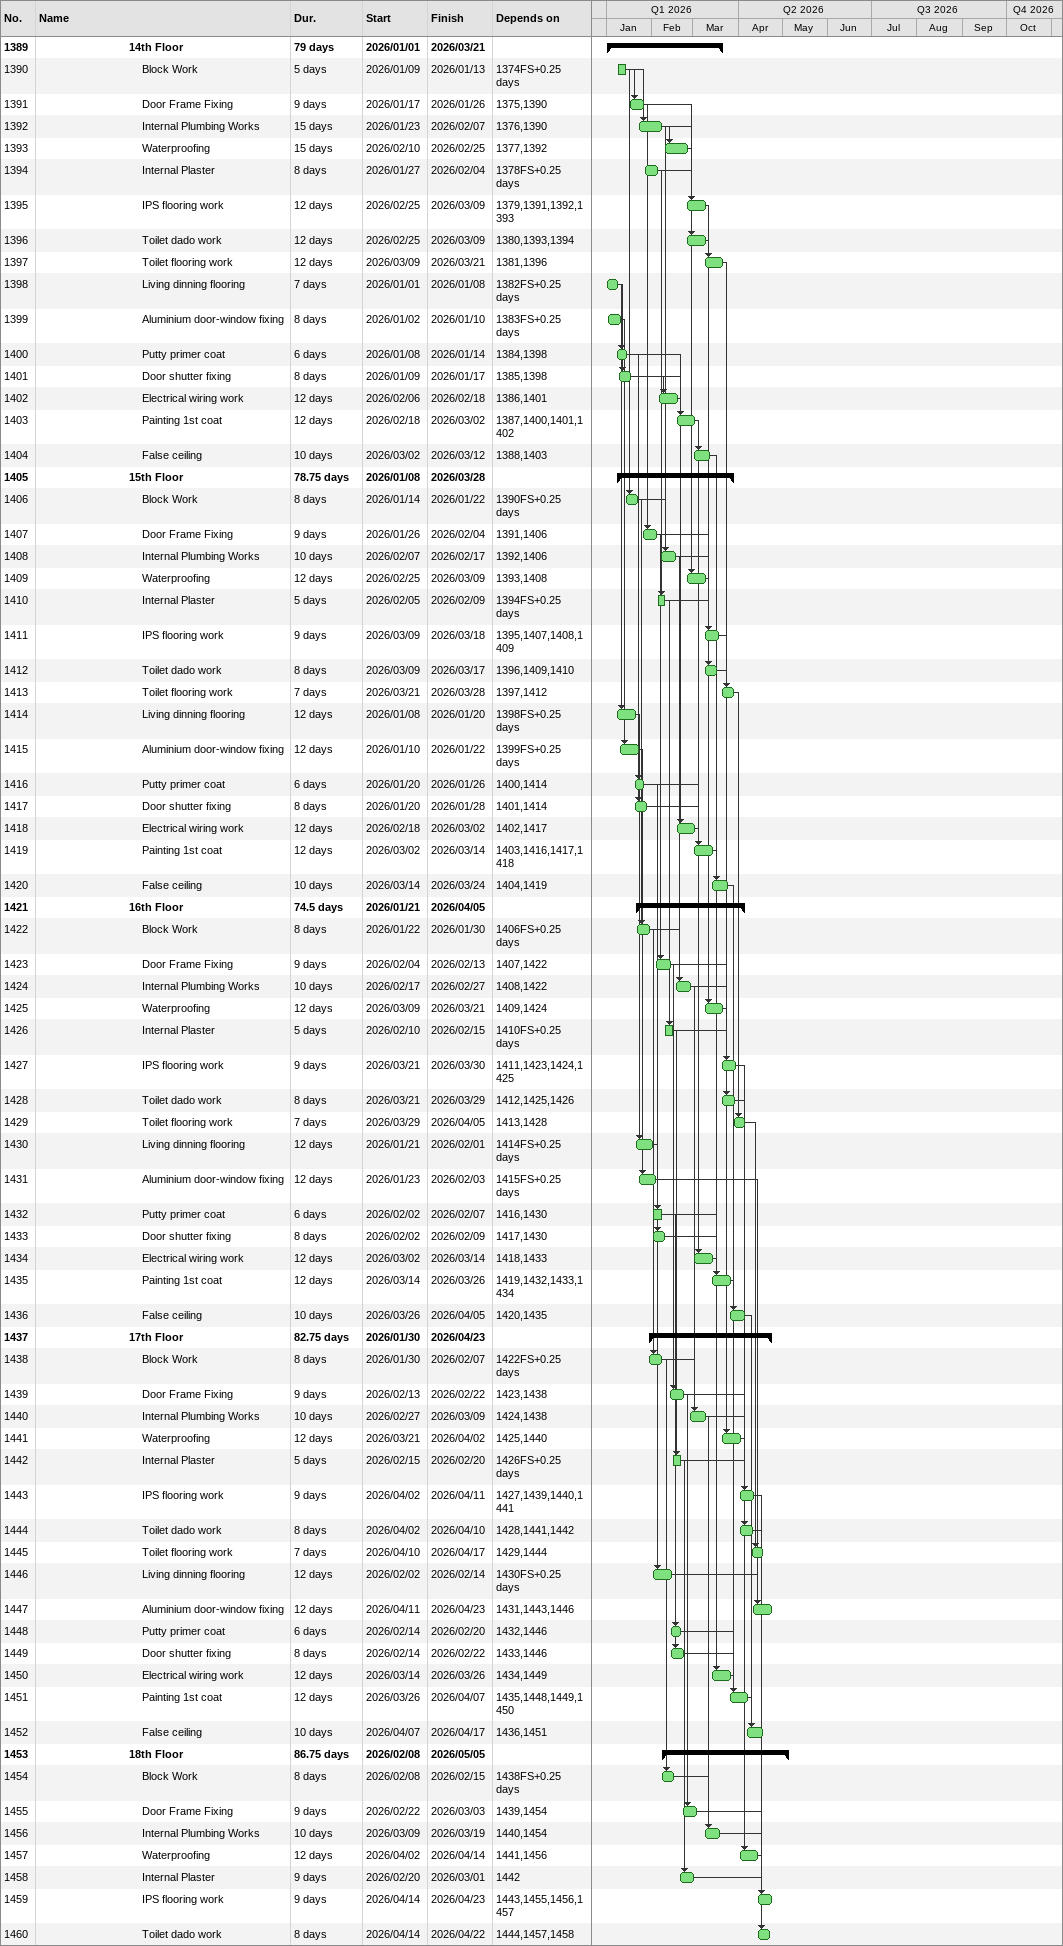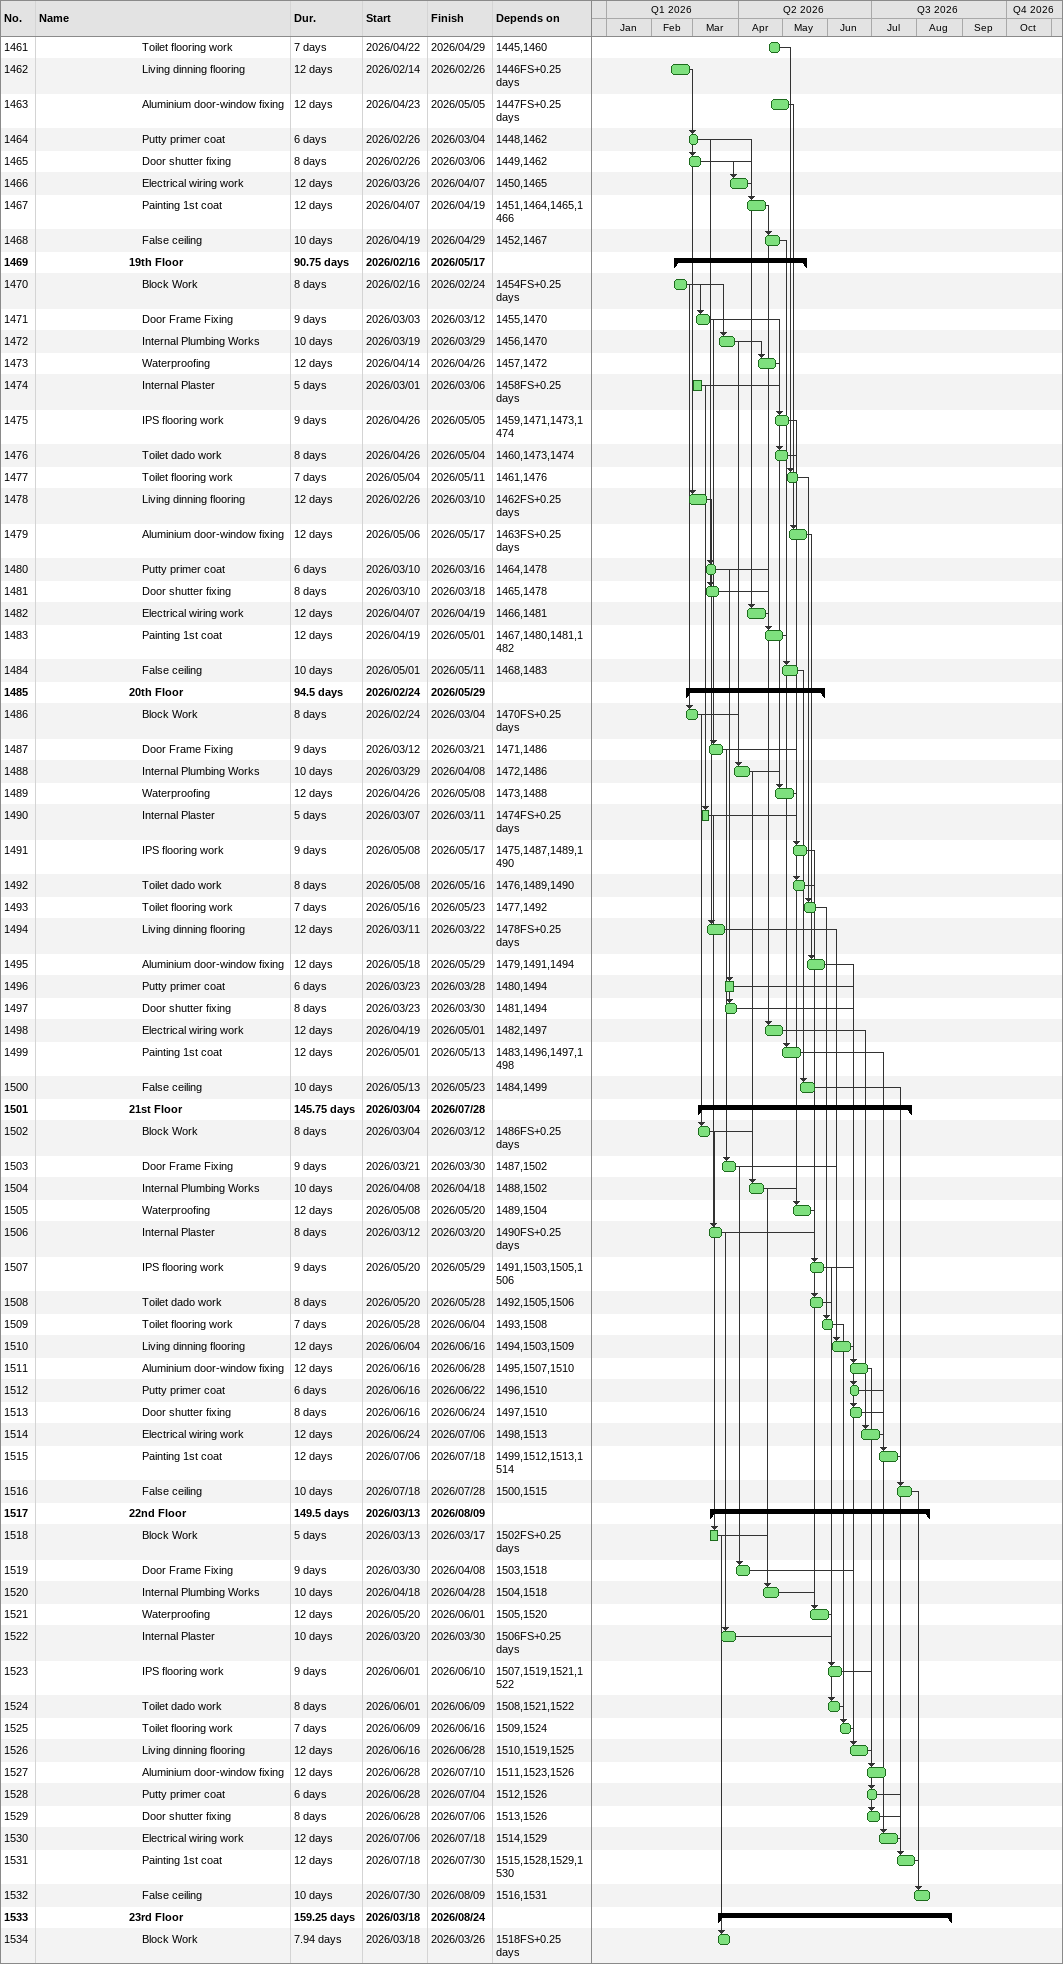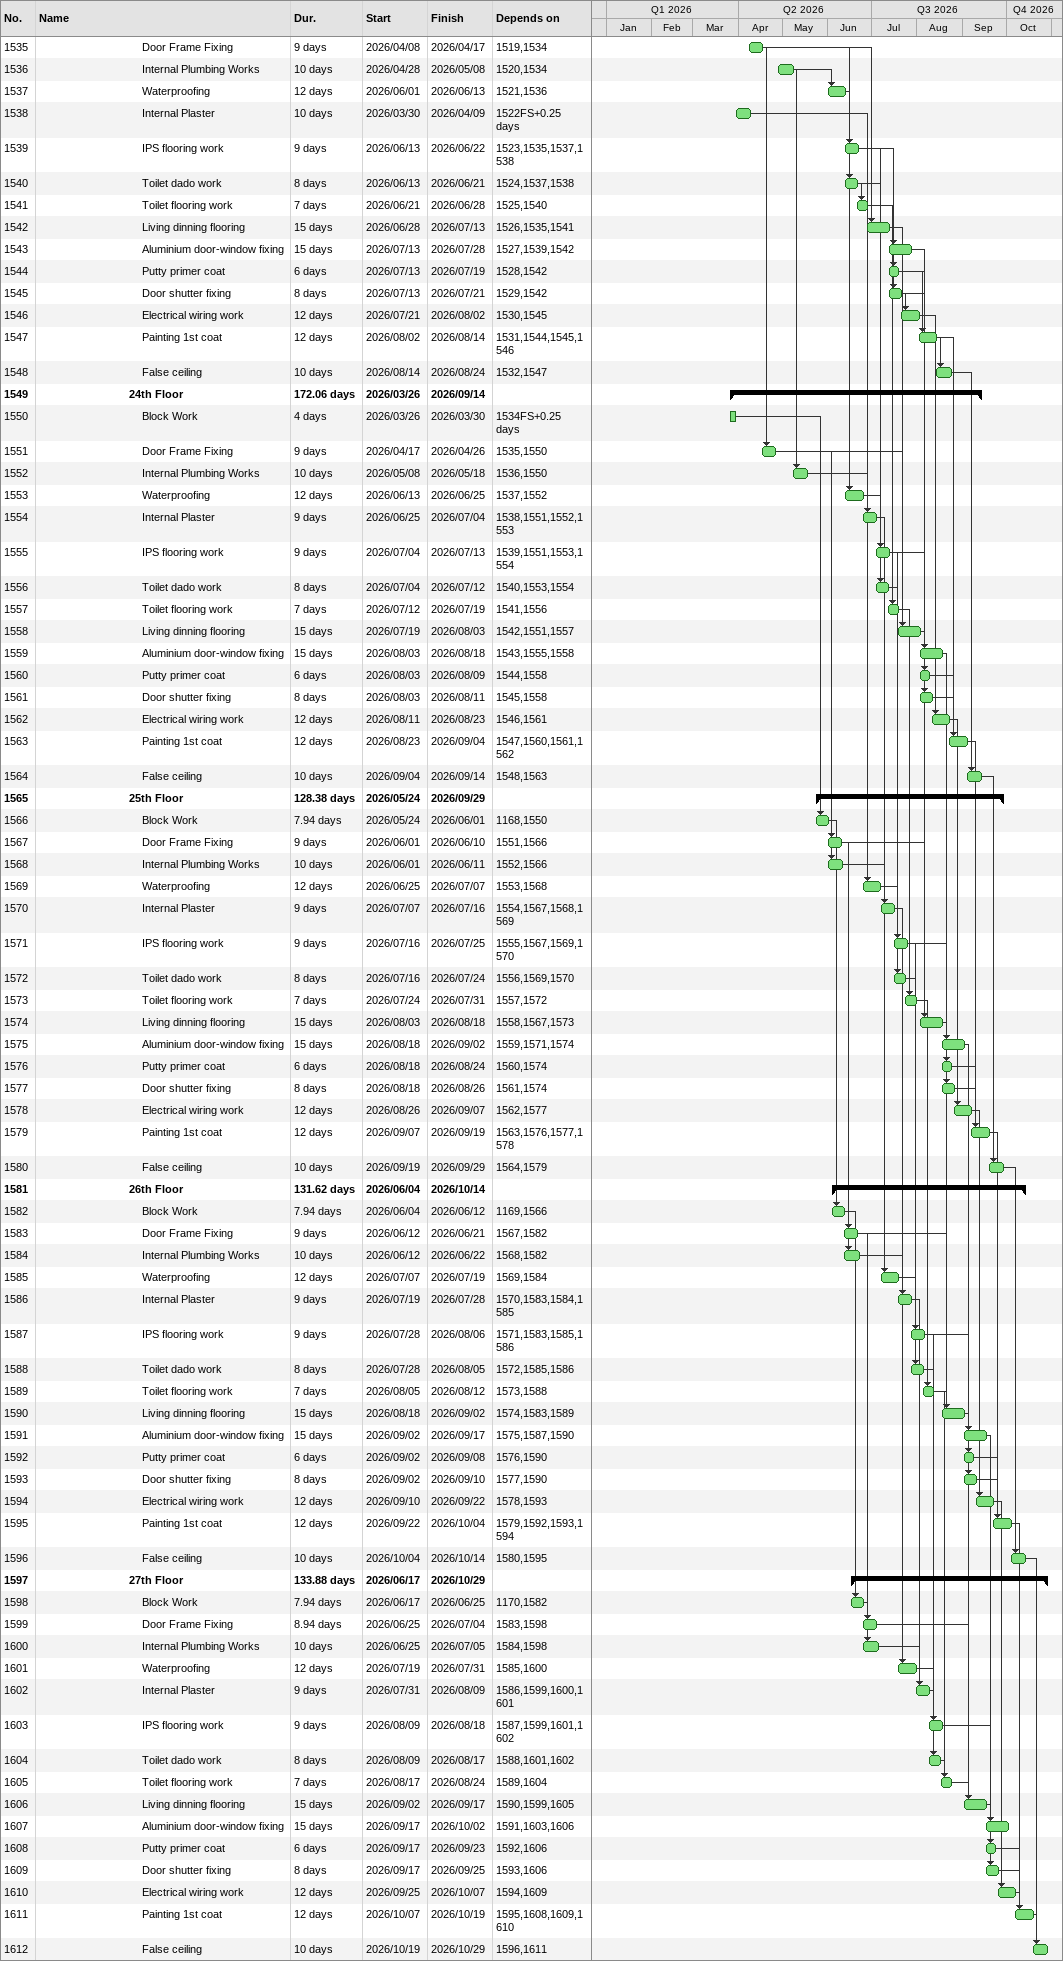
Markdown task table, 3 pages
| ID | Level | Task | Duration | Start | Finish | Predecessors |
|---|---|---|---|---|---|---|
| 1389 | 8 | **14th Floor** | 79d | 2026-01-01 | 2026-03-21 |  |
| 1390 | 9 | Block Work | 5d | 2026-01-09 | 2026-01-13 | 1374FS+0.25d |
| 1391 | 9 | Door Frame Fixing | 9d | 2026-01-17 | 2026-01-26 | 1375, 1390 |
| 1392 | 9 | Internal Plumbing Works | 15d | 2026-01-23 | 2026-02-07 | 1376, 1390 |
| 1393 | 9 | Waterproofing | 15d | 2026-02-10 | 2026-02-25 | 1377, 1392 |
| 1394 | 9 | Internal Plaster | 8d | 2026-01-27 | 2026-02-04 | 1378FS+0.25d |
| 1395 | 9 | IPS flooring work | 12d | 2026-02-25 | 2026-03-09 | 1379, 1391, 1392, 1393 |
| 1396 | 9 | Toilet dado work | 12d | 2026-02-25 | 2026-03-09 | 1380, 1393, 1394 |
| 1397 | 9 | Toilet flooring work | 12d | 2026-03-09 | 2026-03-21 | 1381, 1396 |
| 1398 | 9 | Living dinning flooring | 7d | 2026-01-01 | 2026-01-08 | 1382FS+0.25d |
| 1399 | 9 | Aluminium door-window fixing | 8d | 2026-01-02 | 2026-01-10 | 1383FS+0.25d |
| 1400 | 9 | Putty primer coat | 6d | 2026-01-08 | 2026-01-14 | 1384, 1398 |
| 1401 | 9 | Door shutter fixing | 8d | 2026-01-09 | 2026-01-17 | 1385, 1398 |
| 1402 | 9 | Electrical wiring work | 12d | 2026-02-06 | 2026-02-18 | 1386, 1401 |
| 1403 | 9 | Painting 1st coat | 12d | 2026-02-18 | 2026-03-02 | 1387, 1400, 1401, 1402 |
| 1404 | 9 | False ceiling | 10d | 2026-03-02 | 2026-03-12 | 1388, 1403 |
| 1405 | 8 | **15th Floor** | 78.75d | 2026-01-08 | 2026-03-28 |  |
| 1406 | 9 | Block Work | 8d | 2026-01-14 | 2026-01-22 | 1390FS+0.25d |
| 1407 | 9 | Door Frame Fixing | 9d | 2026-01-26 | 2026-02-04 | 1391, 1406 |
| 1408 | 9 | Internal Plumbing Works | 10d | 2026-02-07 | 2026-02-17 | 1392, 1406 |
| 1409 | 9 | Waterproofing | 12d | 2026-02-25 | 2026-03-09 | 1393, 1408 |
| 1410 | 9 | Internal Plaster | 5d | 2026-02-05 | 2026-02-09 | 1394FS+0.25d |
| 1411 | 9 | IPS flooring work | 9d | 2026-03-09 | 2026-03-18 | 1395, 1407, 1408, 1409 |
| 1412 | 9 | Toilet dado work | 8d | 2026-03-09 | 2026-03-17 | 1396, 1409, 1410 |
| 1413 | 9 | Toilet flooring work | 7d | 2026-03-21 | 2026-03-28 | 1397, 1412 |
| 1414 | 9 | Living dinning flooring | 12d | 2026-01-08 | 2026-01-20 | 1398FS+0.25d |
| 1415 | 9 | Aluminium door-window fixing | 12d | 2026-01-10 | 2026-01-22 | 1399FS+0.25d |
| 1416 | 9 | Putty primer coat | 6d | 2026-01-20 | 2026-01-26 | 1400, 1414 |
| 1417 | 9 | Door shutter fixing | 8d | 2026-01-20 | 2026-01-28 | 1401, 1414 |
| 1418 | 9 | Electrical wiring work | 12d | 2026-02-18 | 2026-03-02 | 1402, 1417 |
| 1419 | 9 | Painting 1st coat | 12d | 2026-03-02 | 2026-03-14 | 1403, 1416, 1417, 1418 |
| 1420 | 9 | False ceiling | 10d | 2026-03-14 | 2026-03-24 | 1404, 1419 |
| 1421 | 8 | **16th Floor** | 74.5d | 2026-01-21 | 2026-04-05 |  |
| 1422 | 9 | Block Work | 8d | 2026-01-22 | 2026-01-30 | 1406FS+0.25d |
| 1423 | 9 | Door Frame Fixing | 9d | 2026-02-04 | 2026-02-13 | 1407, 1422 |
| 1424 | 9 | Internal Plumbing Works | 10d | 2026-02-17 | 2026-02-27 | 1408, 1422 |
| 1425 | 9 | Waterproofing | 12d | 2026-03-09 | 2026-03-21 | 1409, 1424 |
| 1426 | 9 | Internal Plaster | 5d | 2026-02-10 | 2026-02-15 | 1410FS+0.25d |
| 1427 | 9 | IPS flooring work | 9d | 2026-03-21 | 2026-03-30 | 1411, 1423, 1424, 1425 |
| 1428 | 9 | Toilet dado work | 8d | 2026-03-21 | 2026-03-29 | 1412, 1425, 1426 |
| 1429 | 9 | Toilet flooring work | 7d | 2026-03-29 | 2026-04-05 | 1413, 1428 |
| 1430 | 9 | Living dinning flooring | 12d | 2026-01-21 | 2026-02-01 | 1414FS+0.25d |
| 1431 | 9 | Aluminium door-window fixing | 12d | 2026-01-23 | 2026-02-03 | 1415FS+0.25d |
| 1432 | 9 | Putty primer coat | 6d | 2026-02-02 | 2026-02-07 | 1416, 1430 |
| 1433 | 9 | Door shutter fixing | 8d | 2026-02-02 | 2026-02-09 | 1417, 1430 |
| 1434 | 9 | Electrical wiring work | 12d | 2026-03-02 | 2026-03-14 | 1418, 1433 |
| 1435 | 9 | Painting 1st coat | 12d | 2026-03-14 | 2026-03-26 | 1419, 1432, 1433, 1434 |
| 1436 | 9 | False ceiling | 10d | 2026-03-26 | 2026-04-05 | 1420, 1435 |
| 1437 | 8 | **17th Floor** | 82.75d | 2026-01-30 | 2026-04-23 |  |
| 1438 | 9 | Block Work | 8d | 2026-01-30 | 2026-02-07 | 1422FS+0.25d |
| 1439 | 9 | Door Frame Fixing | 9d | 2026-02-13 | 2026-02-22 | 1423, 1438 |
| 1440 | 9 | Internal Plumbing Works | 10d | 2026-02-27 | 2026-03-09 | 1424, 1438 |
| 1441 | 9 | Waterproofing | 12d | 2026-03-21 | 2026-04-02 | 1425, 1440 |
| 1442 | 9 | Internal Plaster | 5d | 2026-02-15 | 2026-02-20 | 1426FS+0.25d |
| 1443 | 9 | IPS flooring work | 9d | 2026-04-02 | 2026-04-11 | 1427, 1439, 1440, 1441 |
| 1444 | 9 | Toilet dado work | 8d | 2026-04-02 | 2026-04-10 | 1428, 1441, 1442 |
| 1445 | 9 | Toilet flooring work | 7d | 2026-04-10 | 2026-04-17 | 1429, 1444 |
| 1446 | 9 | Living dinning flooring | 12d | 2026-02-02 | 2026-02-14 | 1430FS+0.25d |
| 1447 | 9 | Aluminium door-window fixing | 12d | 2026-04-11 | 2026-04-23 | 1431, 1443, 1446 |
| 1448 | 9 | Putty primer coat | 6d | 2026-02-14 | 2026-02-20 | 1432, 1446 |
| 1449 | 9 | Door shutter fixing | 8d | 2026-02-14 | 2026-02-22 | 1433, 1446 |
| 1450 | 9 | Electrical wiring work | 12d | 2026-03-14 | 2026-03-26 | 1434, 1449 |
| 1451 | 9 | Painting 1st coat | 12d | 2026-03-26 | 2026-04-07 | 1435, 1448, 1449, 1450 |
| 1452 | 9 | False ceiling | 10d | 2026-04-07 | 2026-04-17 | 1436, 1451 |
| 1453 | 8 | **18th Floor** | 86.75d | 2026-02-08 | 2026-05-05 |  |
| 1454 | 9 | Block Work | 8d | 2026-02-08 | 2026-02-15 | 1438FS+0.25d |
| 1455 | 9 | Door Frame Fixing | 9d | 2026-02-22 | 2026-03-03 | 1439, 1454 |
| 1456 | 9 | Internal Plumbing Works | 10d | 2026-03-09 | 2026-03-19 | 1440, 1454 |
| 1457 | 9 | Waterproofing | 12d | 2026-04-02 | 2026-04-14 | 1441, 1456 |
| 1458 | 9 | Internal Plaster | 9d | 2026-02-20 | 2026-03-01 | 1442 |
| 1459 | 9 | IPS flooring work | 9d | 2026-04-14 | 2026-04-23 | 1443, 1455, 1456, 1457 |
| 1460 | 9 | Toilet dado work | 8d | 2026-04-14 | 2026-04-22 | 1444, 1457, 1458 |
| 1461 | 9 | Toilet flooring work | 7d | 2026-04-22 | 2026-04-29 | 1445, 1460 |
| 1462 | 9 | Living dinning flooring | 12d | 2026-02-14 | 2026-02-26 | 1446FS+0.25d |
| 1463 | 9 | Aluminium door-window fixing | 12d | 2026-04-23 | 2026-05-05 | 1447FS+0.25d |
| 1464 | 9 | Putty primer coat | 6d | 2026-02-26 | 2026-03-04 | 1448, 1462 |
| 1465 | 9 | Door shutter fixing | 8d | 2026-02-26 | 2026-03-06 | 1449, 1462 |
| 1466 | 9 | Electrical wiring work | 12d | 2026-03-26 | 2026-04-07 | 1450, 1465 |
| 1467 | 9 | Painting 1st coat | 12d | 2026-04-07 | 2026-04-19 | 1451, 1464, 1465, 1466 |
| 1468 | 9 | False ceiling | 10d | 2026-04-19 | 2026-04-29 | 1452, 1467 |
| 1469 | 8 | **19th Floor** | 90.75d | 2026-02-16 | 2026-05-17 |  |
| 1470 | 9 | Block Work | 8d | 2026-02-16 | 2026-02-24 | 1454FS+0.25d |
| 1471 | 9 | Door Frame Fixing | 9d | 2026-03-03 | 2026-03-12 | 1455, 1470 |
| 1472 | 9 | Internal Plumbing Works | 10d | 2026-03-19 | 2026-03-29 | 1456, 1470 |
| 1473 | 9 | Waterproofing | 12d | 2026-04-14 | 2026-04-26 | 1457, 1472 |
| 1474 | 9 | Internal Plaster | 5d | 2026-03-01 | 2026-03-06 | 1458FS+0.25d |
| 1475 | 9 | IPS flooring work | 9d | 2026-04-26 | 2026-05-05 | 1459, 1471, 1473, 1474 |
| 1476 | 9 | Toilet dado work | 8d | 2026-04-26 | 2026-05-04 | 1460, 1473, 1474 |
| 1477 | 9 | Toilet flooring work | 7d | 2026-05-04 | 2026-05-11 | 1461, 1476 |
| 1478 | 9 | Living dinning flooring | 12d | 2026-02-26 | 2026-03-10 | 1462FS+0.25d |
| 1479 | 9 | Aluminium door-window fixing | 12d | 2026-05-06 | 2026-05-17 | 1463FS+0.25d |
| 1480 | 9 | Putty primer coat | 6d | 2026-03-10 | 2026-03-16 | 1464, 1478 |
| 1481 | 9 | Door shutter fixing | 8d | 2026-03-10 | 2026-03-18 | 1465, 1478 |
| 1482 | 9 | Electrical wiring work | 12d | 2026-04-07 | 2026-04-19 | 1466, 1481 |
| 1483 | 9 | Painting 1st coat | 12d | 2026-04-19 | 2026-05-01 | 1467, 1480, 1481, 1482 |
| 1484 | 9 | False ceiling | 10d | 2026-05-01 | 2026-05-11 | 1468, 1483 |
| 1485 | 8 | **20th Floor** | 94.5d | 2026-02-24 | 2026-05-29 |  |
| 1486 | 9 | Block Work | 8d | 2026-02-24 | 2026-03-04 | 1470FS+0.25d |
| 1487 | 9 | Door Frame Fixing | 9d | 2026-03-12 | 2026-03-21 | 1471, 1486 |
| 1488 | 9 | Internal Plumbing Works | 10d | 2026-03-29 | 2026-04-08 | 1472, 1486 |
| 1489 | 9 | Waterproofing | 12d | 2026-04-26 | 2026-05-08 | 1473, 1488 |
| 1490 | 9 | Internal Plaster | 5d | 2026-03-07 | 2026-03-11 | 1474FS+0.25d |
| 1491 | 9 | IPS flooring work | 9d | 2026-05-08 | 2026-05-17 | 1475, 1487, 1489, 1490 |
| 1492 | 9 | Toilet dado work | 8d | 2026-05-08 | 2026-05-16 | 1476, 1489, 1490 |
| 1493 | 9 | Toilet flooring work | 7d | 2026-05-16 | 2026-05-23 | 1477, 1492 |
| 1494 | 9 | Living dinning flooring | 12d | 2026-03-11 | 2026-03-22 | 1478FS+0.25d |
| 1495 | 9 | Aluminium door-window fixing | 12d | 2026-05-18 | 2026-05-29 | 1479, 1491, 1494 |
| 1496 | 9 | Putty primer coat | 6d | 2026-03-23 | 2026-03-28 | 1480, 1494 |
| 1497 | 9 | Door shutter fixing | 8d | 2026-03-23 | 2026-03-30 | 1481, 1494 |
| 1498 | 9 | Electrical wiring work | 12d | 2026-04-19 | 2026-05-01 | 1482, 1497 |
| 1499 | 9 | Painting 1st coat | 12d | 2026-05-01 | 2026-05-13 | 1483, 1496, 1497, 1498 |
| 1500 | 9 | False ceiling | 10d | 2026-05-13 | 2026-05-23 | 1484, 1499 |
| 1501 | 8 | **21st Floor** | 145.75d | 2026-03-04 | 2026-07-28 |  |
| 1502 | 9 | Block Work | 8d | 2026-03-04 | 2026-03-12 | 1486FS+0.25d |
| 1503 | 9 | Door Frame Fixing | 9d | 2026-03-21 | 2026-03-30 | 1487, 1502 |
| 1504 | 9 | Internal Plumbing Works | 10d | 2026-04-08 | 2026-04-18 | 1488, 1502 |
| 1505 | 9 | Waterproofing | 12d | 2026-05-08 | 2026-05-20 | 1489, 1504 |
| 1506 | 9 | Internal Plaster | 8d | 2026-03-12 | 2026-03-20 | 1490FS+0.25d |
| 1507 | 9 | IPS flooring work | 9d | 2026-05-20 | 2026-05-29 | 1491, 1503, 1505, 1506 |
| 1508 | 9 | Toilet dado work | 8d | 2026-05-20 | 2026-05-28 | 1492, 1505, 1506 |
| 1509 | 9 | Toilet flooring work | 7d | 2026-05-28 | 2026-06-04 | 1493, 1508 |
| 1510 | 9 | Living dinning flooring | 12d | 2026-06-04 | 2026-06-16 | 1494, 1503, 1509 |
| 1511 | 9 | Aluminium door-window fixing | 12d | 2026-06-16 | 2026-06-28 | 1495, 1507, 1510 |
| 1512 | 9 | Putty primer coat | 6d | 2026-06-16 | 2026-06-22 | 1496, 1510 |
| 1513 | 9 | Door shutter fixing | 8d | 2026-06-16 | 2026-06-24 | 1497, 1510 |
| 1514 | 9 | Electrical wiring work | 12d | 2026-06-24 | 2026-07-06 | 1498, 1513 |
| 1515 | 9 | Painting 1st coat | 12d | 2026-07-06 | 2026-07-18 | 1499, 1512, 1513, 1514 |
| 1516 | 9 | False ceiling | 10d | 2026-07-18 | 2026-07-28 | 1500, 1515 |
| 1517 | 8 | **22nd Floor** | 149.5d | 2026-03-13 | 2026-08-09 |  |
| 1518 | 9 | Block Work | 5d | 2026-03-13 | 2026-03-17 | 1502FS+0.25d |
| 1519 | 9 | Door Frame Fixing | 9d | 2026-03-30 | 2026-04-08 | 1503, 1518 |
| 1520 | 9 | Internal Plumbing Works | 10d | 2026-04-18 | 2026-04-28 | 1504, 1518 |
| 1521 | 9 | Waterproofing | 12d | 2026-05-20 | 2026-06-01 | 1505, 1520 |
| 1522 | 9 | Internal Plaster | 10d | 2026-03-20 | 2026-03-30 | 1506FS+0.25d |
| 1523 | 9 | IPS flooring work | 9d | 2026-06-01 | 2026-06-10 | 1507, 1519, 1521, 1522 |
| 1524 | 9 | Toilet dado work | 8d | 2026-06-01 | 2026-06-09 | 1508, 1521, 1522 |
| 1525 | 9 | Toilet flooring work | 7d | 2026-06-09 | 2026-06-16 | 1509, 1524 |
| 1526 | 9 | Living dinning flooring | 12d | 2026-06-16 | 2026-06-28 | 1510, 1519, 1525 |
| 1527 | 9 | Aluminium door-window fixing | 12d | 2026-06-28 | 2026-07-10 | 1511, 1523, 1526 |
| 1528 | 9 | Putty primer coat | 6d | 2026-06-28 | 2026-07-04 | 1512, 1526 |
| 1529 | 9 | Door shutter fixing | 8d | 2026-06-28 | 2026-07-06 | 1513, 1526 |
| 1530 | 9 | Electrical wiring work | 12d | 2026-07-06 | 2026-07-18 | 1514, 1529 |
| 1531 | 9 | Painting 1st coat | 12d | 2026-07-18 | 2026-07-30 | 1515, 1528, 1529, 1530 |
| 1532 | 9 | False ceiling | 10d | 2026-07-30 | 2026-08-09 | 1516, 1531 |
| 1533 | 8 | **23rd Floor** | 159.25d | 2026-03-18 | 2026-08-24 |  |
| 1534 | 9 | Block Work | 7.94d | 2026-03-18 | 2026-03-26 | 1518FS+0.25d |
| 1535 | 9 | Door Frame Fixing | 9d | 2026-04-08 | 2026-04-17 | 1519, 1534 |
| 1536 | 9 | Internal Plumbing Works | 10d | 2026-04-28 | 2026-05-08 | 1520, 1534 |
| 1537 | 9 | Waterproofing | 12d | 2026-06-01 | 2026-06-13 | 1521, 1536 |
| 1538 | 9 | Internal Plaster | 10d | 2026-03-30 | 2026-04-09 | 1522FS+0.25d |
| 1539 | 9 | IPS flooring work | 9d | 2026-06-13 | 2026-06-22 | 1523, 1535, 1537, 1538 |
| 1540 | 9 | Toilet dado work | 8d | 2026-06-13 | 2026-06-21 | 1524, 1537, 1538 |
| 1541 | 9 | Toilet flooring work | 7d | 2026-06-21 | 2026-06-28 | 1525, 1540 |
| 1542 | 9 | Living dinning flooring | 15d | 2026-06-28 | 2026-07-13 | 1526, 1535, 1541 |
| 1543 | 9 | Aluminium door-window fixing | 15d | 2026-07-13 | 2026-07-28 | 1527, 1539, 1542 |
| 1544 | 9 | Putty primer coat | 6d | 2026-07-13 | 2026-07-19 | 1528, 1542 |
| 1545 | 9 | Door shutter fixing | 8d | 2026-07-13 | 2026-07-21 | 1529, 1542 |
| 1546 | 9 | Electrical wiring work | 12d | 2026-07-21 | 2026-08-02 | 1530, 1545 |
| 1547 | 9 | Painting 1st coat | 12d | 2026-08-02 | 2026-08-14 | 1531, 1544, 1545, 1546 |
| 1548 | 9 | False ceiling | 10d | 2026-08-14 | 2026-08-24 | 1532, 1547 |
| 1549 | 8 | **24th Floor** | 172.06d | 2026-03-26 | 2026-09-14 |  |
| 1550 | 9 | Block Work | 4d | 2026-03-26 | 2026-03-30 | 1534FS+0.25d |
| 1551 | 9 | Door Frame Fixing | 9d | 2026-04-17 | 2026-04-26 | 1535, 1550 |
| 1552 | 9 | Internal Plumbing Works | 10d | 2026-05-08 | 2026-05-18 | 1536, 1550 |
| 1553 | 9 | Waterproofing | 12d | 2026-06-13 | 2026-06-25 | 1537, 1552 |
| 1554 | 9 | Internal Plaster | 9d | 2026-06-25 | 2026-07-04 | 1538, 1551, 1552, 1553 |
| 1555 | 9 | IPS flooring work | 9d | 2026-07-04 | 2026-07-13 | 1539, 1551, 1553, 1554 |
| 1556 | 9 | Toilet dado work | 8d | 2026-07-04 | 2026-07-12 | 1540, 1553, 1554 |
| 1557 | 9 | Toilet flooring work | 7d | 2026-07-12 | 2026-07-19 | 1541, 1556 |
| 1558 | 9 | Living dinning flooring | 15d | 2026-07-19 | 2026-08-03 | 1542, 1551, 1557 |
| 1559 | 9 | Aluminium door-window fixing | 15d | 2026-08-03 | 2026-08-18 | 1543, 1555, 1558 |
| 1560 | 9 | Putty primer coat | 6d | 2026-08-03 | 2026-08-09 | 1544, 1558 |
| 1561 | 9 | Door shutter fixing | 8d | 2026-08-03 | 2026-08-11 | 1545, 1558 |
| 1562 | 9 | Electrical wiring work | 12d | 2026-08-11 | 2026-08-23 | 1546, 1561 |
| 1563 | 9 | Painting 1st coat | 12d | 2026-08-23 | 2026-09-04 | 1547, 1560, 1561, 1562 |
| 1564 | 9 | False ceiling | 10d | 2026-09-04 | 2026-09-14 | 1548, 1563 |
| 1565 | 8 | **25th Floor** | 128.38d | 2026-05-24 | 2026-09-29 |  |
| 1566 | 9 | Block Work | 7.94d | 2026-05-24 | 2026-06-01 | 1168, 1550 |
| 1567 | 9 | Door Frame Fixing | 9d | 2026-06-01 | 2026-06-10 | 1551, 1566 |
| 1568 | 9 | Internal Plumbing Works | 10d | 2026-06-01 | 2026-06-11 | 1552, 1566 |
| 1569 | 9 | Waterproofing | 12d | 2026-06-25 | 2026-07-07 | 1553, 1568 |
| 1570 | 9 | Internal Plaster | 9d | 2026-07-07 | 2026-07-16 | 1554, 1567, 1568, 1569 |
| 1571 | 9 | IPS flooring work | 9d | 2026-07-16 | 2026-07-25 | 1555, 1567, 1569, 1570 |
| 1572 | 9 | Toilet dado work | 8d | 2026-07-16 | 2026-07-24 | 1556, 1569, 1570 |
| 1573 | 9 | Toilet flooring work | 7d | 2026-07-24 | 2026-07-31 | 1557, 1572 |
| 1574 | 9 | Living dinning flooring | 15d | 2026-08-03 | 2026-08-18 | 1558, 1567, 1573 |
| 1575 | 9 | Aluminium door-window fixing | 15d | 2026-08-18 | 2026-09-02 | 1559, 1571, 1574 |
| 1576 | 9 | Putty primer coat | 6d | 2026-08-18 | 2026-08-24 | 1560, 1574 |
| 1577 | 9 | Door shutter fixing | 8d | 2026-08-18 | 2026-08-26 | 1561, 1574 |
| 1578 | 9 | Electrical wiring work | 12d | 2026-08-26 | 2026-09-07 | 1562, 1577 |
| 1579 | 9 | Painting 1st coat | 12d | 2026-09-07 | 2026-09-19 | 1563, 1576, 1577, 1578 |
| 1580 | 9 | False ceiling | 10d | 2026-09-19 | 2026-09-29 | 1564, 1579 |
| 1581 | 8 | **26th Floor** | 131.62d | 2026-06-04 | 2026-10-14 |  |
| 1582 | 9 | Block Work | 7.94d | 2026-06-04 | 2026-06-12 | 1169, 1566 |
| 1583 | 9 | Door Frame Fixing | 9d | 2026-06-12 | 2026-06-21 | 1567, 1582 |
| 1584 | 9 | Internal Plumbing Works | 10d | 2026-06-12 | 2026-06-22 | 1568, 1582 |
| 1585 | 9 | Waterproofing | 12d | 2026-07-07 | 2026-07-19 | 1569, 1584 |
| 1586 | 9 | Internal Plaster | 9d | 2026-07-19 | 2026-07-28 | 1570, 1583, 1584, 1585 |
| 1587 | 9 | IPS flooring work | 9d | 2026-07-28 | 2026-08-06 | 1571, 1583, 1585, 1586 |
| 1588 | 9 | Toilet dado work | 8d | 2026-07-28 | 2026-08-05 | 1572, 1585, 1586 |
| 1589 | 9 | Toilet flooring work | 7d | 2026-08-05 | 2026-08-12 | 1573, 1588 |
| 1590 | 9 | Living dinning flooring | 15d | 2026-08-18 | 2026-09-02 | 1574, 1583, 1589 |
| 1591 | 9 | Aluminium door-window fixing | 15d | 2026-09-02 | 2026-09-17 | 1575, 1587, 1590 |
| 1592 | 9 | Putty primer coat | 6d | 2026-09-02 | 2026-09-08 | 1576, 1590 |
| 1593 | 9 | Door shutter fixing | 8d | 2026-09-02 | 2026-09-10 | 1577, 1590 |
| 1594 | 9 | Electrical wiring work | 12d | 2026-09-10 | 2026-09-22 | 1578, 1593 |
| 1595 | 9 | Painting 1st coat | 12d | 2026-09-22 | 2026-10-04 | 1579, 1592, 1593, 1594 |
| 1596 | 9 | False ceiling | 10d | 2026-10-04 | 2026-10-14 | 1580, 1595 |
| 1597 | 8 | **27th Floor** | 133.88d | 2026-06-17 | 2026-10-29 |  |
| 1598 | 9 | Block Work | 7.94d | 2026-06-17 | 2026-06-25 | 1170, 1582 |
| 1599 | 9 | Door Frame Fixing | 8.94d | 2026-06-25 | 2026-07-04 | 1583, 1598 |
| 1600 | 9 | Internal Plumbing Works | 10d | 2026-06-25 | 2026-07-05 | 1584, 1598 |
| 1601 | 9 | Waterproofing | 12d | 2026-07-19 | 2026-07-31 | 1585, 1600 |
| 1602 | 9 | Internal Plaster | 9d | 2026-07-31 | 2026-08-09 | 1586, 1599, 1600, 1601 |
| 1603 | 9 | IPS flooring work | 9d | 2026-08-09 | 2026-08-18 | 1587, 1599, 1601, 1602 |
| 1604 | 9 | Toilet dado work | 8d | 2026-08-09 | 2026-08-17 | 1588, 1601, 1602 |
| 1605 | 9 | Toilet flooring work | 7d | 2026-08-17 | 2026-08-24 | 1589, 1604 |
| 1606 | 9 | Living dinning flooring | 15d | 2026-09-02 | 2026-09-17 | 1590, 1599, 1605 |
| 1607 | 9 | Aluminium door-window fixing | 15d | 2026-09-17 | 2026-10-02 | 1591, 1603, 1606 |
| 1608 | 9 | Putty primer coat | 6d | 2026-09-17 | 2026-09-23 | 1592, 1606 |
| 1609 | 9 | Door shutter fixing | 8d | 2026-09-17 | 2026-09-25 | 1593, 1606 |
| 1610 | 9 | Electrical wiring work | 12d | 2026-09-25 | 2026-10-07 | 1594, 1609 |
| 1611 | 9 | Painting 1st coat | 12d | 2026-10-07 | 2026-10-19 | 1595, 1608, 1609, 1610 |
| 1612 | 9 | False ceiling | 10d | 2026-10-19 | 2026-10-29 | 1596, 1611 |
